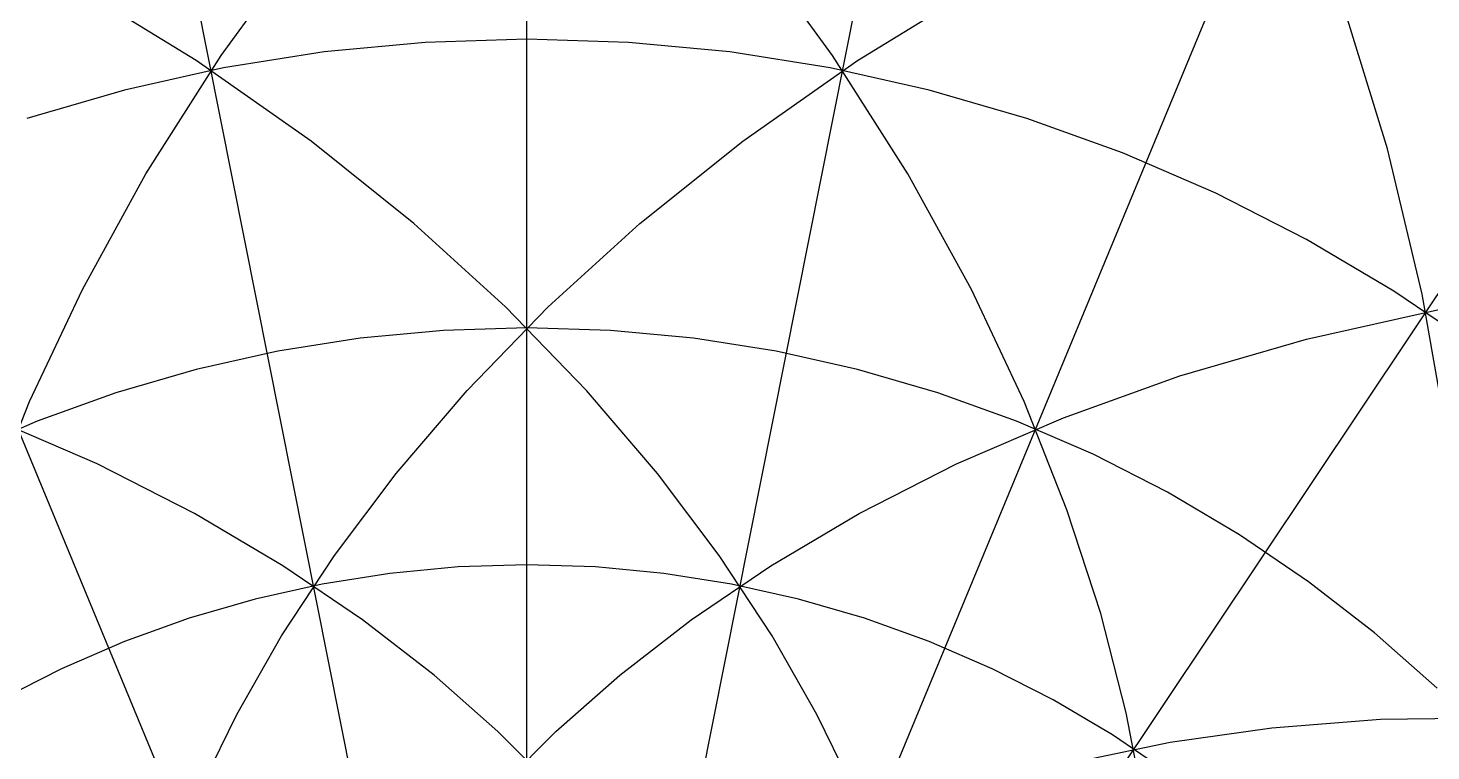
# Model space of a CAD drawing. Header units: metres. Extents: x -40000 to 40000, y -40000 to 40000.
# Drawn here: x -18.9 to 34.3, y 34.4 to 61.8 of the extents above; entities that cross this region are included whole.
import ezdxf

# ---------------------------------------------------------------- set-up
doc = ezdxf.new("R2010")
doc.units = ezdxf.units.M

msp = doc.modelspace()

# ---------------------------------------------------------------- linework, layer by layer
at = {"color": 0}
for p, q in [((-11.592, 60.769), (-8.257, 65.357)), ((11.592, 60.769), (8.257, 65.357)), ((-12.545, 60.58), (-17.383, 63.542)), ((12.545, 60.58), (17.383, 63.542)), ((32.639, 57.223), (30.861, 62.995)), ((-14.448, 56.272), (-11.592, 60.769)), ((14.448, 56.272), (11.592, 60.769)), ((-8.186, 57.518), (-12.545, 60.58)), ((8.186, 57.518), (12.545, 60.58)), ((-4.281, 54.391), (-8.186, 57.518)), ((4.281, 54.391), (8.186, 57.518)), ((33.965, 51.707), (32.639, 57.223)), ((-16.86, 51.889), (-14.448, 56.272)), ((16.86, 51.889), (14.448, 56.272)), ((-0.805, 51.23), (-4.281, 54.391)), ((0.805, 51.23), (4.281, 54.391)), ((-18.861, 47.639), (-16.86, 51.889)), ((18.861, 47.639), (16.86, 51.889)), ((34.883, 46.46), (33.965, 51.707)), ((-2.267, 48.063), (0.805, 51.23)), ((2.267, 48.063), (-0.805, 51.23)), ((29.574, 50.007), (34.773, 51.167)), ((24.77, 48.613), (29.574, 50.007)), ((20.349, 47.023), (24.77, 48.613)), ((-4.958, 44.913), (-2.267, 48.063)), ((4.958, 44.913), (2.267, 48.063)), ((-20.487, 43.537), (-18.861, 47.639)), ((20.487, 43.537), (18.861, 47.639)), ((-16.299, 45.272), (-20.349, 47.023)), ((16.299, 45.272), (20.349, 47.023)), ((-12.607, 43.392), (-16.299, 45.272)), ((12.607, 43.392), (16.299, 45.272)), ((-7.296, 41.803), (-4.958, 44.913)), ((7.296, 41.803), (4.958, 44.913)), ((-9.257, 41.413), (-12.607, 43.392)), ((9.257, 41.413), (12.607, 43.392)), ((21.769, 39.597), (20.487, 43.537)), ((-9.303, 38.749), (-7.296, 41.803)), ((9.303, 38.749), (7.296, 41.803)), ((-6.234, 39.36), (-9.257, 41.413)), ((6.234, 39.36), (9.257, 41.413)), ((22.738, 35.829), (21.769, 39.597)), ((-3.522, 37.257), (-6.234, 39.36)), ((3.522, 37.257), (6.234, 39.36)), ((-11.004, 35.769), (-9.303, 38.749)), ((11.004, 35.769), (9.303, 38.749)), ((-1.104, 35.127), (-3.522, 37.257)), ((1.104, 35.127), (3.522, 37.257)), ((-12.423, 32.876), (-11.004, 35.769)), ((12.423, 32.876), (11.004, 35.769)), ((23.423, 32.24), (22.738, 35.829)), ((32.383, 35.589), (36.794, 35.656)), ((1.037, 32.988), (-1.104, 35.127)), ((-1.037, 32.988), (1.104, 35.127)), ((24.4, 34.718), (28.252, 35.265)), ((28.252, 35.265), (32.383, 35.589)), ((20.822, 33.978), (24.4, 34.718))]:
    msp.add_line(p, q, dxfattribs=at)
at = {"layer": '1', "color": 1}
for p, q in [((0, 0.139), (-0.002, 40000)), ((-0.027, 0.137), (-7803.61, 39231.4)), ((0.027, 0.137), (7803.61, 39231.4)), ((-0.053, 0.129), (-15307.3, 36955.2)), ((0.053, 0.129), (15307.3, 36955.2)), ((0.077, 0.116), (22222.8, 33258.8)), ((-3.854, 61.26), (-7.693, 60.897)), ((0, 61.381), (-3.854, 61.26)), ((3.854, 61.26), (0, 61.381)), ((7.693, 60.897), (3.854, 61.26)), ((-7.693, 60.897), (-11.502, 60.294)), ((11.502, 60.294), (7.693, 60.897)), ((-11.502, 60.294), (-15.265, 59.453)), ((15.265, 59.453), (11.502, 60.294)), ((-15.265, 59.453), (-18.968, 58.377)), ((18.968, 58.377), (15.265, 59.453)), ((22.596, 57.071), (18.968, 58.377)), ((26.135, 55.539), (22.596, 57.071)), ((29.57, 53.788), (26.135, 55.539)), ((32.89, 51.826), (29.57, 53.788)), ((36.079, 49.658), (32.89, 51.826)), ((-6.322, 50.041), (-9.451, 49.545)), ((-3.167, 50.339), (-6.322, 50.041)), ((0, 50.438), (-3.167, 50.339)), ((3.167, 50.339), (0, 50.438)), ((6.322, 50.041), (3.167, 50.339)), ((9.451, 49.545), (6.322, 50.041)), ((-9.451, 49.545), (-12.543, 48.854)), ((12.543, 48.854), (9.451, 49.545)), ((-12.543, 48.854), (-15.586, 47.97)), ((15.586, 47.97), (12.543, 48.854)), ((-15.586, 47.97), (-18.568, 46.896)), ((18.568, 46.896), (15.586, 47.97)), ((-18.568, 46.896), (-21.476, 45.638)), ((21.476, 45.638), (18.568, 46.896)), ((24.299, 44.199), (21.476, 45.638)), ((27.026, 42.586), (24.299, 44.199)), ((29.647, 40.805), (27.026, 42.586)), ((-5.195, 41.12), (-7.766, 40.712)), ((-2.602, 41.365), (-5.195, 41.12)), ((0, 41.446), (-2.602, 41.365)), ((2.602, 41.365), (0, 41.446)), ((5.195, 41.12), (2.602, 41.365)), ((7.766, 40.712), (5.195, 41.12)), ((-7.766, 40.712), (-10.307, 40.144)), ((10.307, 40.144), (7.766, 40.712)), ((32.151, 38.863), (29.647, 40.805)), ((-10.307, 40.144), (-12.808, 39.418)), ((12.808, 39.418), (10.307, 40.144)), ((-12.808, 39.418), (-15.257, 38.536)), ((15.257, 38.536), (12.808, 39.418)), ((34.527, 36.768), (32.151, 38.863)), ((-15.257, 38.536), (-17.647, 37.502)), ((17.647, 37.502), (15.257, 38.536)), ((-17.647, 37.502), (-19.967, 36.32)), ((19.967, 36.32), (17.647, 37.502)), ((22.208, 34.994), (19.967, 36.32)), ((24.362, 33.531), (22.208, 34.994))]:
    msp.add_line(p, q, dxfattribs=at)

doc.saveas('drawing.dxf')
